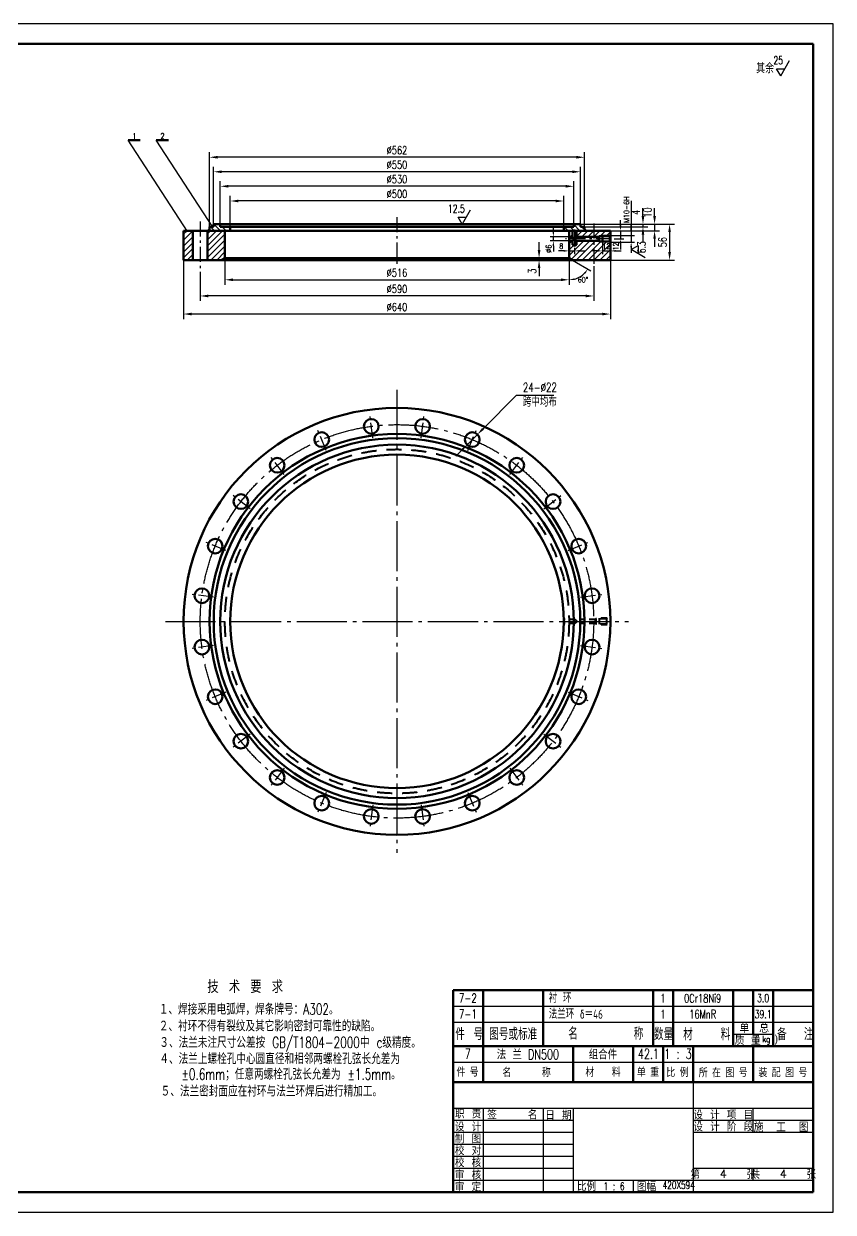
# Model space of a CAD drawing. Extents: x 0 to 25472, y -20 to 7186.
# Drawn here: x 18602 to 21030, y -8 to 3556 of the extents above; entities that cross this region are included whole.
import ezdxf
from ezdxf.enums import TextEntityAlignment as Align

# ---------------------------------------------------------------- set-up
doc = ezdxf.new("R2010")
doc.units = 0
doc.header["$LTSCALE"] = 60
doc.header["$MEASUREMENT"] = 0
doc.header["$PDMODE"] = 1
for name, pattern in [('XX-L', [1.25, 0.75, -0.5]), ('XX-S', [0.5, 0.3, -0.2]), ('ZXX-L', [3.28, 2.5, -0.3, 0.18, -0.3]), ('ZXX-S', [1.27, 0.75, -0.2, 0.12, -0.2])]:
    doc.linetypes.add(name, pattern=pattern)
doc.layers.get('Defpoints').update_dxf_attribs({"linetype": 'CONTINUOUS'})
for name, color, linetype, lineweight in [('A 粗实线', 1, 'CONTINUOUS', 60), ('B 细实线', 7, 'CONTINUOUS', 30), ('C 文 字', 2, 'CONTINUOUS', 30), ('D 短中心线', 3, 'ZXX-S', 30), ('E 长中心线', 3, 'ZXX-L', 30), ('F 短虚线', 6, 'XX-S', 40), ('G 长虚线', 6, 'XX-L', 40)]:
    doc.layers.add(name, color=color, linetype=linetype, lineweight=lineweight)
doc.styles.add('HZTXT', font='TXT.SHX', dxfattribs={"width": 0.75, "bigfont": 'HZTXT'})
doc.styles.add('ROMANC', font='romanc', dxfattribs={"width": 0.7, "height": 6})
doc.styles.add('标题中文', font='SimSun.ttf', dxfattribs={"width": 0.7})
doc.dimstyles.new('通用标注4.0', dxfattribs={"dimtxt": 4, "dimasz": 4, "dimexe": 2.5, "dimexo": 0, "dimgap": 1.5, "dimtad": 1, "dimdec": 0, "dimzin": 0, "dimdsep": 46, "dimtxsty": 'HZTXT', "dimcen": 0, "dimadec": 0, "dimazin": 0, "dimtfac": 0.375, "dimtdec": 0, "dimtmove": 2, "dimatfit": 3, "dimfxl": 0, "dimtzin": 0, "dimarcsym": 0})
pattern_1 = [(45, (-4059.864, 271.717), (-8.838835, 8.838835), [])]
pattern_2 = [(135, (-4059.864, 271.717), (-8.838835, -8.838835), [])]

# ---------------------------------------------------------------- blocks, each defined once
blk = doc.blocks.new('*D181')
at = {"layer": 'C 文 字', "color": 0, "lineweight": -2}
for p, q in [((19159.6, 2947.3), (19159.6, 3170.9)), ((20259.6, 3155.9), (19183.6, 3155.9)), ((20283.6, 2947.3), (20283.6, 3170.9))]:
    blk.add_line(p, q, dxfattribs=at)
at = {"layer": 'C 文 字', "color": 0}
for points in [[(19183.6, 3159.9), (19183.6, 3151.9), (19159.6, 3155.9)], [(20259.6, 3159.9), (20259.6, 3151.9), (20283.6, 3155.9)]]:
    blk.add_solid(points, dxfattribs=at)
at = {"layer": 'Defpoints', "color": 0}
for p in [(19159.6, 3155.9), (19159.6, 2947.3), (20283.6, 2947.3)]:
    blk.add_point(p, dxfattribs=at)
at = {"layer": 'C 文 字', "color": 0, "insert": (19721.6, 3176.9), "char_height": 24, "attachment_point": 5, "style": 'HZTXT'}
blk.add_mtext('%%c562', dxfattribs=at)
blk = doc.blocks.new('*D187')
at = {"layer": 'C 文 字', "color": 0, "lineweight": -2}
for p, q in [((20494.1, 2979.3), (20494.1, 3003.3)), ((20271.6, 2955.3), (20509.1, 2955.3)), ((20361.6, 2935.3), (20509.1, 2935.3)), ((20494.1, 2955.3), (20494.1, 2935.3)), ((20494.1, 2911.3), (20494.1, 2887.3))]:
    blk.add_line(p, q, dxfattribs=at)
at = {"layer": 'C 文 字', "color": 0}
for points in [[(20490.1, 2979.3), (20498.1, 2979.3), (20494.1, 2955.3)], [(20490.1, 2911.3), (20498.1, 2911.3), (20494.1, 2935.3)]]:
    blk.add_solid(points, dxfattribs=at)
at = {"layer": 'Defpoints', "color": 0}
for p in [(20271.6, 2955.3), (20361.6, 2935.3), (20494.1, 2935.3)]:
    blk.add_point(p, dxfattribs=at)
at = {"layer": 'C 文 字', "color": 0, "insert": (20473.1, 2990.1), "char_height": 24, "attachment_point": 5, "rotation": 90, "style": 'HZTXT'}
blk.add_mtext('10', dxfattribs=at)
blk = doc.blocks.new('*D186')
at = {"layer": 'C 文 字', "color": 0, "lineweight": -2}
for p, q in [((20459.3, 2979.3), (20459.3, 3003.3)), ((20271.6, 2955.3), (20474.3, 2955.3)), ((20283.6, 2947.3), (20474.3, 2947.3)), ((20459.3, 2955.3), (20459.3, 2947.3)), ((20459.3, 2923.3), (20459.3, 2899.3))]:
    blk.add_line(p, q, dxfattribs=at)
at = {"layer": 'C 文 字', "color": 0}
for points in [[(20455.3, 2979.3), (20463.3, 2979.3), (20459.3, 2955.3)], [(20455.3, 2923.3), (20463.3, 2923.3), (20459.3, 2947.3)]]:
    blk.add_solid(points, dxfattribs=at)
at = {"layer": 'Defpoints', "color": 0}
for p in [(20271.6, 2955.3), (20283.6, 2947.3), (20459.3, 2947.3)]:
    blk.add_point(p, dxfattribs=at)
at = {"layer": 'C 文 字', "color": 0, "insert": (20438.3, 2990.4), "char_height": 24, "attachment_point": 5, "rotation": 90, "style": 'HZTXT'}
blk.add_mtext('4', dxfattribs=at)
blk = doc.blocks.new('*D188')
at = {"layer": 'C 文 字', "color": 0, "lineweight": -2}
for p, q in [((20391.8, 2955.3), (20554.1, 2955.3)), ((20539.1, 2931.3), (20539.1, 2871.3)), ((20361.6, 2847.3), (20554.1, 2847.3))]:
    blk.add_line(p, q, dxfattribs=at)
at = {"layer": 'C 文 字', "color": 0}
for points in [[(20535.1, 2931.3), (20543.1, 2931.3), (20539.1, 2955.3)], [(20535.1, 2871.3), (20543.1, 2871.3), (20539.1, 2847.3)]]:
    blk.add_solid(points, dxfattribs=at)
at = {"layer": 'Defpoints', "color": 0}
for p in [(20391.8, 2955.3), (20361.6, 2847.3), (20539.1, 2847.3)]:
    blk.add_point(p, dxfattribs=at)
at = {"layer": 'C 文 字', "color": 0, "insert": (20518.1, 2901.3), "char_height": 24, "attachment_point": 5, "rotation": 90, "style": 'HZTXT'}
blk.add_mtext('56', dxfattribs=at)
blk = doc.blocks.new('*D193')
at = {"layer": 'C 文 字', "color": 0, "lineweight": -2}
for p, q in [((19081.6, 2847.3), (19081.6, 2670.7)), ((20361.6, 2847.3), (20361.6, 2670.7)), ((20337.6, 2685.7), (19105.6, 2685.7))]:
    blk.add_line(p, q, dxfattribs=at)
at = {"layer": 'C 文 字', "color": 0}
for points in [[(19105.6, 2689.7), (19105.6, 2681.7), (19081.6, 2685.7)], [(20337.6, 2689.7), (20337.6, 2681.7), (20361.6, 2685.7)]]:
    blk.add_solid(points, dxfattribs=at)
at = {"layer": 'Defpoints', "color": 0}
for p in [(19081.6, 2847.3), (20361.6, 2847.3), (19081.6, 2685.7)]:
    blk.add_point(p, dxfattribs=at)
at = {"layer": 'C 文 字', "color": 0, "insert": (19721.6, 2706.7), "char_height": 24, "attachment_point": 5, "style": 'HZTXT'}
blk.add_mtext('%%c640', dxfattribs=at)
blk = doc.blocks.new('*D180')
at = {"layer": 'C 文 字', "color": 0, "lineweight": -2}
for p, q in [((19171.6, 2955.3), (19171.6, 3127.3)), ((20247.6, 3112.3), (19195.6, 3112.3)), ((20271.6, 2955.3), (20271.6, 3127.3))]:
    blk.add_line(p, q, dxfattribs=at)
at = {"layer": 'C 文 字', "color": 0}
for points in [[(19195.6, 3116.3), (19195.6, 3108.3), (19171.6, 3112.3)], [(20247.6, 3116.3), (20247.6, 3108.3), (20271.6, 3112.3)]]:
    blk.add_solid(points, dxfattribs=at)
at = {"layer": 'Defpoints', "color": 0}
for p in [(19171.6, 3112.3), (19171.6, 2955.3), (20271.6, 2955.3)]:
    blk.add_point(p, dxfattribs=at)
at = {"layer": 'C 文 字', "color": 0, "insert": (19721.6, 3133.3), "char_height": 24, "attachment_point": 5, "style": 'HZTXT'}
blk.add_mtext('%%c550', dxfattribs=at)
blk = doc.blocks.new('*D179')
at = {"layer": 'C 文 字', "color": 0, "lineweight": -2}
for p, q in [((19191.6, 2955.3), (19191.6, 3083.8)), ((20227.6, 3068.8), (19215.6, 3068.8)), ((20251.6, 2955.3), (20251.6, 3083.8))]:
    blk.add_line(p, q, dxfattribs=at)
at = {"layer": 'C 文 字', "color": 0}
for points in [[(19215.6, 3072.8), (19215.6, 3064.8), (19191.6, 3068.8)], [(20227.6, 3072.8), (20227.6, 3064.8), (20251.6, 3068.8)]]:
    blk.add_solid(points, dxfattribs=at)
at = {"layer": 'Defpoints', "color": 0}
for p in [(19191.6, 3068.8), (19191.6, 2955.3), (20251.6, 2955.3)]:
    blk.add_point(p, dxfattribs=at)
at = {"layer": 'C 文 字', "color": 0, "insert": (19721.6, 3089.8), "char_height": 24, "attachment_point": 5, "style": 'HZTXT'}
blk.add_mtext('%%c530', dxfattribs=at)
blk = doc.blocks.new('*D192')
at = {"layer": 'C 文 字', "color": 0, "lineweight": -2}
for p, q in [((20311.6, 2829.3), (20311.6, 2724.9)), ((19131.6, 2811.8), (19131.6, 2724.9)), ((20287.6, 2739.9), (19155.6, 2739.9))]:
    blk.add_line(p, q, dxfattribs=at)
at = {"layer": 'C 文 字', "color": 0}
for points in [[(19155.6, 2743.9), (19155.6, 2735.9), (19131.6, 2739.9)], [(20287.6, 2743.9), (20287.6, 2735.9), (20311.6, 2739.9)]]:
    blk.add_solid(points, dxfattribs=at)
at = {"layer": 'Defpoints', "color": 0}
for p in [(20311.6, 2829.3), (19131.6, 2811.8), (19131.6, 2739.9)]:
    blk.add_point(p, dxfattribs=at)
at = {"layer": 'C 文 字', "color": 0, "insert": (19721.6, 2760.9), "char_height": 24, "attachment_point": 5, "style": 'HZTXT'}
blk.add_mtext('%%c590', dxfattribs=at)
blk = doc.blocks.new('*D191')
at = {"layer": 'C 文 字', "color": 0, "lineweight": -2}
for p, q in [((19205.6, 2853.3), (19205.6, 2773.4)), ((20237.6, 2853.3), (20237.6, 2773.4)), ((19229.6, 2788.4), (20213.6, 2788.4))]:
    blk.add_line(p, q, dxfattribs=at)
at = {"layer": 'C 文 字', "color": 0}
for points in [[(19229.6, 2792.4), (19229.6, 2784.4), (19205.6, 2788.4)], [(20213.6, 2792.4), (20213.6, 2784.4), (20237.6, 2788.4)]]:
    blk.add_solid(points, dxfattribs=at)
at = {"layer": 'Defpoints', "color": 0}
for p in [(19205.6, 2853.3), (20237.6, 2853.3), (20237.6, 2788.4)]:
    blk.add_point(p, dxfattribs=at)
at = {"layer": 'C 文 字', "color": 0, "insert": (19721.6, 2809.4), "char_height": 24, "attachment_point": 5, "style": 'HZTXT'}
blk.add_mtext('%%c516', dxfattribs=at)
blk = doc.blocks.new('*D190')
at = {"layer": 'C 文 字', "color": 0, "lineweight": -2}
for p, q in [((19221.6, 2947.3), (19221.6, 3039.7)), ((20221.6, 2947.3), (20221.6, 3039.7)), ((20197.6, 3024.7), (19245.6, 3024.7))]:
    blk.add_line(p, q, dxfattribs=at)
at = {"layer": 'C 文 字', "color": 0}
for points in [[(19245.6, 3028.7), (19245.6, 3020.7), (19221.6, 3024.7)], [(20197.6, 3028.7), (20197.6, 3020.7), (20221.6, 3024.7)]]:
    blk.add_solid(points, dxfattribs=at)
at = {"layer": 'Defpoints', "color": 0}
for p in [(19221.6, 3024.7), (19221.6, 2947.3), (20221.6, 2947.3)]:
    blk.add_point(p, dxfattribs=at)
at = {"layer": 'C 文 字', "color": 0, "insert": (19721.6, 3045.7), "char_height": 24, "attachment_point": 5, "style": 'HZTXT'}
blk.add_mtext('%%c500', dxfattribs=at)
blk = doc.blocks.new('*D185')
at = {"layer": 'C 文 字', "color": 0, "lineweight": -2}
for p, q in [((20423.9, 3025.3), (20423.9, 2921.3)), ((20423.9, 2937.3), (20423.9, 2953.3)), ((20361.6, 2921.3), (20433.9, 2921.3)), ((20361.6, 2901.3), (20433.9, 2901.3)), ((20423.9, 2921.3), (20423.9, 2901.3)), ((20423.9, 2921.3), (20423.9, 2901.3)), ((20423.9, 2885.3), (20423.9, 2869.3))]:
    blk.add_line(p, q, dxfattribs=at)
at = {"layer": 'C 文 字', "color": 0}
for points in [[(20421.2, 2937.3), (20426.6, 2937.3), (20423.9, 2921.3)], [(20421.2, 2885.3), (20426.6, 2885.3), (20423.9, 2901.3)]]:
    blk.add_solid(points, dxfattribs=at)
at = {"layer": 'Defpoints', "color": 0}
for p in [(20361.6, 2921.3), (20361.6, 2901.3), (20423.9, 2901.3)]:
    blk.add_point(p, dxfattribs=at)
at = {"layer": 'C 文 字', "color": 0, "insert": (20409.9, 2998.6), "char_height": 16, "attachment_point": 5, "rotation": 90, "style": 'HZTXT'}
blk.add_mtext('M10-6H', dxfattribs=at)
blk = doc.blocks.new('*D184')
at = {"layer": 'C 文 字', "color": 0, "lineweight": -2}
for p, q in [((20391.8, 2951.3), (20391.8, 2967.3)), ((20361.6, 2935.3), (20401.8, 2935.3)), ((20391.8, 2935.3), (20391.8, 2911.3)), ((20372.7, 2911.3), (20401.8, 2911.3)), ((20391.8, 2895.3), (20391.8, 2879.3))]:
    blk.add_line(p, q, dxfattribs=at)
at = {"layer": 'C 文 字', "color": 0}
for points in [[(20389.2, 2951.3), (20394.5, 2951.3), (20391.8, 2935.3)], [(20389.2, 2895.3), (20394.5, 2895.3), (20391.8, 2911.3)]]:
    blk.add_solid(points, dxfattribs=at)
at = {"layer": 'Defpoints', "color": 0}
for p in [(20361.6, 2935.3), (20372.7, 2911.3), (20391.8, 2911.3)]:
    blk.add_point(p, dxfattribs=at)
at = {"layer": 'C 文 字', "color": 0, "insert": (20377.8, 2888.5), "char_height": 16, "attachment_point": 5, "rotation": 90, "style": 'HZTXT'}
blk.add_mtext('12', dxfattribs=at)
blk = doc.blocks.new('*D183')
at = {"layer": 'C 文 字', "color": 0, "lineweight": -2}
for p, q in [((20190.5, 2933.3), (20190.5, 2949.3)), ((20237.6, 2917.3), (20180.5, 2917.3)), ((20237.6, 2905.3), (20180.5, 2905.3)), ((20190.5, 2905.3), (20190.5, 2917.3)), ((20190.5, 2889.3), (20190.5, 2873.3))]:
    blk.add_line(p, q, dxfattribs=at)
at = {"layer": 'C 文 字', "color": 0}
for points in [[(20187.9, 2933.3), (20193.2, 2933.3), (20190.5, 2917.3)], [(20187.9, 2889.3), (20193.2, 2889.3), (20190.5, 2905.3)]]:
    blk.add_solid(points, dxfattribs=at)
at = {"layer": 'Defpoints', "color": 0}
for p in [(20190.5, 2917.3), (20237.6, 2917.3), (20237.6, 2905.3)]:
    blk.add_point(p, dxfattribs=at)
at = {"layer": 'C 文 字', "color": 0, "insert": (20176.5, 2881.6), "char_height": 16, "attachment_point": 5, "rotation": 90, "style": 'HZTXT'}
blk.add_mtext('%%c6', dxfattribs=at)
blk = doc.blocks.new('*D194')
at = {"layer": 'C 文 字', "color": 0, "lineweight": -2}
for p, q in [((20147.8, 2877.3), (20147.8, 2901.3)), ((20237.6, 2853.3), (20132.8, 2853.3)), ((20147.8, 2853.3), (20147.8, 2847.3)), ((20237.6, 2847.3), (20132.8, 2847.3)), ((20147.8, 2823.3), (20147.8, 2799.3))]:
    blk.add_line(p, q, dxfattribs=at)
at = {"layer": 'C 文 字', "color": 0}
for points in [[(20143.8, 2877.3), (20151.8, 2877.3), (20147.8, 2853.3)], [(20143.8, 2823.3), (20151.8, 2823.3), (20147.8, 2847.3)]]:
    blk.add_solid(points, dxfattribs=at)
at = {"layer": 'Defpoints', "color": 0}
for p in [(20237.6, 2853.3), (20147.8, 2847.3), (20237.6, 2847.3)]:
    blk.add_point(p, dxfattribs=at)
at = {"layer": 'C 文 字', "color": 0, "insert": (20126.7, 2814.3), "char_height": 24, "attachment_point": 5, "rotation": 90, "style": 'HZTXT'}
blk.add_mtext('3', dxfattribs=at)
blk = doc.blocks.new('*D182')
at = {"layer": 'C 文 字', "color": 0, "lineweight": -2}
for p, q in [((20237.6, 2905.3), (20237.6, 2865.1)), ((20221.6, 2875.1), (20205.6, 2875.1)), ((20237.6, 2875.1), (20253.6, 2875.1)), ((20253.6, 2884.3), (20253.6, 2865.1)), ((20269.6, 2875.1), (20285.6, 2875.1))]:
    blk.add_line(p, q, dxfattribs=at)
at = {"layer": 'C 文 字', "color": 0}
for points in [[(20221.6, 2877.8), (20221.6, 2872.4), (20237.6, 2875.1)], [(20269.6, 2877.8), (20269.6, 2872.4), (20253.6, 2875.1)]]:
    blk.add_solid(points, dxfattribs=at)
at = {"layer": 'Defpoints', "color": 0}
for p in [(20237.6, 2905.3), (20253.6, 2884.3), (20253.6, 2875.1)]:
    blk.add_point(p, dxfattribs=at)
at = {"layer": 'C 文 字', "color": 0, "insert": (20214.1, 2889.1), "char_height": 16, "attachment_point": 5, "style": 'HZTXT'}
blk.add_mtext('8', dxfattribs=at)
blk = doc.blocks.new('*D189')
at = {"layer": 'C 文 字', "color": 0, "lineweight": -2}
for p, q in [((20337.6, 2901.3), (20337.6, 2865.1)), ((20361.6, 2901.3), (20361.6, 2865.1)), ((20321.6, 2875.1), (20305.6, 2875.1)), ((20337.6, 2875.1), (20361.6, 2875.1)), ((20377.6, 2875.1), (20393.6, 2875.1))]:
    blk.add_line(p, q, dxfattribs=at)
at = {"layer": 'C 文 字', "color": 0}
for points in [[(20321.6, 2877.8), (20321.6, 2872.4), (20337.6, 2875.1)], [(20377.6, 2877.8), (20377.6, 2872.4), (20361.6, 2875.1)]]:
    blk.add_solid(points, dxfattribs=at)
at = {"layer": 'Defpoints', "color": 0}
for p in [(20337.6, 2901.3), (20361.6, 2901.3), (20361.6, 2875.1)]:
    blk.add_point(p, dxfattribs=at)
at = {"layer": 'C 文 字', "color": 0, "insert": (20349.6, 2889.1), "char_height": 16, "attachment_point": 5, "style": 'HZTXT'}
blk.add_mtext('12', dxfattribs=at)

msp = doc.modelspace()

# ---------------------------------------------------------------- hatches: boundary and pattern name
at = {"layer": 'B 细实线'}
h = msp.add_hatch(dxfattribs=at)
h.set_pattern_fill('ANSI31', color=256, scale=100, style=0)
h.set_pattern_definition(pattern_1)
h.paths.add_polyline_path([(19109.6, 2935.3), (19081.6, 2935.3), (19081.6, 2847.3), (19109.6, 2847.3)])
h.paths.add_polyline_path([(19153.6, 2847.3), (19195.2, 2847.3), (19205.6, 2853.3), (19205.6, 2935.3), (19153.6, 2935.3)])
h = msp.add_hatch(dxfattribs=at)
h.set_pattern_fill('ANSI31', color=256, scale=100, angle=90, style=0)
h.set_pattern_definition(pattern_2)
h.paths.add_polyline_path([(19221.6, 2947.3), (19191.6, 2947.3), (19191.6, 2955.3), (19171.6, 2955.3), (19171.6, 2947.3), (19159.6, 2947.3), (19159.6, 2935.3), (19221.6, 2935.3)])
h = msp.add_hatch(dxfattribs=at)
h.set_pattern_fill('ANSI31', color=256, scale=100, angle=90, style=0)
h.set_pattern_definition(pattern_2)
h.paths.add_polyline_path([(20283.6, 2947.3), (20271.6, 2947.3), (20271.6, 2955.3), (20251.6, 2955.3), (20251.6, 2947.3), (20221.6, 2947.3), (20221.6, 2935.3), (20283.6, 2935.3)])
h = msp.add_hatch(dxfattribs=at)
h.set_pattern_fill('ANSI31', color=256, scale=100, style=0)
h.set_pattern_definition(pattern_1)
h.paths.add_polyline_path([(20247.6, 2935.3), (20237.6, 2935.3), (20237.6, 2917.3), (20247.6, 2917.3)])
h.paths.add_polyline_path([(20311.6, 2905.3), (20259.6, 2905.3), (20259.6, 2893.3), (20253.6, 2889.8), (20247.6, 2893.3), (20247.6, 2905.3), (20237.6, 2905.3), (20237.6, 2853.3), (20248, 2847.3), (20311.6, 2847.3)])
h.paths.add_polyline_path([(20311.6, 2935.3), (20259.6, 2935.3), (20259.6, 2917.3), (20311.6, 2917.3)])
h.paths.add_polyline_path([(20361.6, 2935.3), (20311.6, 2935.3), (20311.6, 2917.3), (20325.6, 2917.3), (20327.6, 2919.3), (20337.6, 2919.3), (20337.6, 2921.3), (20361.6, 2921.3)])
h.paths.add_polyline_path([(20361.6, 2921.3), (20337.6, 2921.3), (20337.6, 2919.3), (20359.6, 2919.3)], flags=17)
h.paths.add_polyline_path([(20361.6, 2901.3), (20337.6, 2901.3), (20337.6, 2903.3), (20327.6, 2903.3), (20325.6, 2905.3), (20311.6, 2905.3), (20311.6, 2847.3), (20361.6, 2847.3)])
h.paths.add_polyline_path([(20359.6, 2903.3), (20337.6, 2903.3), (20337.6, 2901.3), (20361.6, 2901.3)], flags=17)
h.paths.add_polyline_path([(20340.3, 2901.1), (20358.9, 2901.1), (20358.9, 2877.1), (20340.3, 2877.1)], flags=24)

# ---------------------------------------------------------------- linework, layer by layer
at = {"layer": 'A 粗实线', "color": 5, "lineweight": 120}
for p, q in [((20969.9, 3496.2), (16133.9, 3496.2)), ((20969.9, 52.2), (20969.9, 3496.2)), ((16133.9, 52.2), (20969.9, 52.2))]:
    msp.add_line(p, q, dxfattribs=at)
at = {"layer": 'A 粗实线'}
for p, q in [((18915.8, 3206.9), (18951.9, 3206.9)), ((18999.9, 3206.9), (19036.1, 3206.9)), ((19081.6, 2935.3), (19721.6, 2935.3)), ((19081.6, 2935.3), (19081.6, 2847.3)), ((19109.6, 2935.3), (19109.6, 2847.3)), ((19153.6, 2935.3), (19153.6, 2847.3)), ((19154.6, 2935.3), (19159.6, 2940.5)), ((19159.6, 2947.3), (19159.6, 2935.3)), ((19159.6, 2947.3), (19159.6, 2947.3)), ((19159.6, 2947.3), (19171.6, 2947.3)), ((20271.6, 2955.3), (19171.6, 2955.3)), ((19171.6, 2955.3), (19171.6, 2947.3)), ((19191.6, 2955.3), (19191.6, 2947.3)), ((19191.6, 2947.3), (19721.6, 2947.3)), ((19191.6, 2947.3), (19191.6, 2947.3)), ((19205.6, 2935.3), (19205.6, 2853.3)), ((19221.6, 2947.3), (19221.6, 2935.3)), ((20251.6, 2947.3), (19721.6, 2947.3)), ((20361.6, 2935.3), (19721.6, 2935.3)), ((20221.6, 2947.3), (20221.6, 2935.3)), ((20237.6, 2935.3), (20237.6, 2853.3)), ((20247.6, 2935.3), (20247.6, 2917.3)), ((20251.6, 2955.3), (20251.6, 2947.3)), ((20251.6, 2947.3), (20251.6, 2947.3)), ((20259.6, 2935.3), (20259.6, 2917.3)), ((20271.6, 2955.3), (20271.6, 2947.3)), ((20283.6, 2947.3), (20271.6, 2947.3)), ((20283.6, 2947.3), (20283.6, 2947.3)), ((20283.6, 2947.3), (20283.6, 2935.3)), ((20288.6, 2935.3), (20283.6, 2940.5)), ((20361.6, 2935.3), (20361.6, 2847.3)), ((20247.6, 2917.3), (20237.6, 2917.3)), ((20247.6, 2905.3), (20237.6, 2905.3)), ((20247.6, 2917.3), (20259.6, 2905.3)), ((20247.6, 2905.3), (20259.6, 2917.3)), ((20247.6, 2905.3), (20247.6, 2893.3)), ((20259.6, 2893.3), (20247.6, 2893.3)), ((20247.6, 2893.3), (20253.6, 2889.8)), ((20259.6, 2893.3), (20253.6, 2889.8)), ((20325.6, 2917.3), (20259.6, 2917.3)), ((20325.6, 2905.3), (20259.6, 2905.3)), ((20259.6, 2905.3), (20259.6, 2893.3)), ((20327.6, 2919.3), (20325.6, 2917.3)), ((20325.6, 2917.3), (20325.6, 2905.3)), ((20327.6, 2903.3), (20325.6, 2905.3)), ((20359.6, 2919.3), (20327.6, 2919.3)), ((20327.6, 2919.3), (20327.6, 2903.3)), ((20359.6, 2903.3), (20327.6, 2903.3)), ((20337.6, 2921.3), (20337.6, 2901.3)), ((20361.6, 2921.3), (20359.6, 2919.3)), ((20359.6, 2919.3), (20359.6, 2903.3)), ((20361.6, 2901.3), (20359.6, 2903.3)), ((19205.6, 2853.3), (19195.2, 2847.3)), ((19205.6, 2853.3), (20237.6, 2853.3)), ((20237.6, 2853.3), (20248, 2847.3)), ((19081.6, 2847.3), (19721.6, 2847.3)), ((20361.6, 2847.3), (19721.6, 2847.3)), ((19889.9, 658.2), (20969.9, 658.2)), ((19889.9, 490.2), (19889.9, 658.2)), ((19979.9, 490.2), (19979.9, 658.2)), ((20159.9, 490.2), (20159.9, 658.2)), ((20489.9, 490.2), (20489.9, 658.2)), ((20549.9, 490.2), (20549.9, 658.2)), ((20729.9, 490.2), (20729.9, 658.2)), ((20789.9, 526.2), (20789.9, 658.2)), ((20849.9, 490.2), (20849.9, 658.2)), ((19889.9, 490.2), (20969.9, 490.2)), ((19889.9, 490.2), (19889.9, 382.2)), ((19979.9, 490.2), (19979.9, 382.2)), ((20249.9, 490.2), (20249.9, 382.2)), ((20429.9, 490.2), (20429.9, 382.2)), ((20519.9, 490.2), (20519.9, 382.2)), ((20609.9, 490.2), (20609.9, 382.2)), ((20789.9, 490.2), (20789.9, 382.2)), ((19889.9, 382.2), (20969.9, 382.2)), ((19889.9, 382.2), (19889.9, 52.2))]:
    msp.add_line(p, q, dxfattribs=at)
for centre, radius in [((19721.6, 1764), 640), ((19644.6, 2348.9), 22), ((19798.6, 2348.9), 22), ((19721.6, 1764), 562), ((19495.8, 2309.1), 22), ((19947.4, 2309.1), 22), ((19721.6, 1764), 549.6), ((19721.6, 1764), 530), ((19721.6, 1764), 500), ((19362.4, 2232.1), 22), ((20080.8, 2232.1), 22), ((19253.5, 2123.2), 22), ((20189.7, 2123.2), 22), ((19176.5, 1989.8), 22), ((20266.7, 1989.8), 22), ((19136.7, 1841), 22), ((20306.6, 1841), 22), ((19136.7, 1687), 22), ((20306.6, 1687), 22), ((19176.5, 1538.2), 22), ((20266.7, 1538.2), 22), ((19253.5, 1404.8), 22), ((20189.7, 1404.8), 22), ((19362.4, 1295.9), 22), ((20080.8, 1295.9), 22), ((19495.8, 1218.9), 22), ((19947.4, 1218.9), 22), ((19644.6, 1179), 22), ((19798.6, 1179), 22)]:
    msp.add_circle(centre, radius, dxfattribs=at)
for points in [[(19159.6, 2940.5), (19154.6, 2935.3), (19159.6, 2935.3)], [(20283.6, 2940.5), (20288.6, 2935.3), (20283.6, 2935.3)]]:
    msp.add_solid(points, dxfattribs=at)
at = {"layer": 'B 细实线'}
for p, q in [((21029.9, 3556.2), (15983.9, 3556.2)), ((21029.9, -7.8), (21029.9, 3556.2)), ((20872.5, 3400.1), (20898.4, 3445.6)), ((20872.5, 3400.1), (20859.7, 3421.2)), ((20859.7, 3421.2), (20884.2, 3421.2)), ((19093.5, 2933.7), (18915.8, 3206.9)), ((19169.2, 2946.6), (18999.9, 3206.9)), ((20361.6, 2921.3), (20337.6, 2921.3)), ((20361.6, 2901.3), (20337.6, 2901.3)), ((19889.9, 610.2), (20969.9, 610.2)), ((19889.9, 562.2), (20969.9, 562.2)), ((20729.9, 526.2), (20849.9, 526.2)), ((19889.9, 442.2), (20969.9, 442.2)), ((20609.9, 382.2), (20609.9, 52.2)), ((19889.9, 304.2), (20969.9, 304.2)), ((19979.9, 304.2), (19979.9, 52.2)), ((20159.9, 304.2), (20159.9, 52.2)), ((20249.9, 304.2), (20249.9, 52.2)), ((20789.9, 232.2), (20789.9, 304.2)), ((19889.9, 268.2), (20249.9, 268.2)), ((20609.9, 268.2), (20969.9, 268.2)), ((19889.9, 232.2), (20249.9, 232.2)), ((20609.9, 232.2), (20969.9, 232.2)), ((19889.9, 196.2), (20249.9, 196.2)), ((19889.9, 160.2), (20249.9, 160.2)), ((19889.9, 124.2), (20249.9, 124.2)), ((20609.9, 124.2), (20969.9, 124.2)), ((20789.9, 88.2), (20789.9, 124.2)), ((19889.9, 88.2), (20969.9, 88.2)), ((20429.9, 88.2), (20429.9, 52.2)), ((15983.9, -7.8), (21029.9, -7.8))]:
    msp.add_line(p, q, dxfattribs=at)
for points in [[(19940.9, 2997.1), (19916.7, 2955.3), (19904.6, 2976.2), (19928.8, 2976.2)], [(20465.8, 2854.6), (20423.9, 2878.8), (20444.8, 2890.9), (20444.8, 2866.7)]]:
    msp.add_lwpolyline(points, dxfattribs=at)
at = {"layer": 'C 文 字'}
for p, q in [((20237.6, 2853.3), (20237.6, 2778.2)), ((20237.6, 2853.3), (20237.6, 2796.1)), ((20248, 2847.3), (20302.6, 2815.7)), ((19979.9, 2341.6), (20080.4, 2442.4)), ((20080.4, 2442.4), (20192.2, 2442.4)), ((19931.9, 2293.5), (19962.9, 2324.6)), ((19914.9, 2276.5), (19898, 2259.5))]:
    msp.add_line(p, q, dxfattribs=at)
msp.add_arc((20237.6, 2853.3), 65.1, 284.1217, 315.8783, dxfattribs=at)
for points in [[(20282.2, 2809.6), (20286.5, 2806.4), (20294, 2820.7)], [(20253.8, 2787.5), (20253.2, 2792.8), (20237.6, 2788.2)], [(19977, 2344.5), (19982.7, 2338.8), (19962.9, 2324.6)], [(19912.1, 2279.3), (19917.7, 2273.7), (19931.9, 2293.5)]]:
    msp.add_solid(points, dxfattribs=at)
at = {"layer": 'D 短中心线'}
for p, q in [((19131.6, 2963.7), (19131.6, 2811.8)), ((19721.6, 2976.2), (19721.6, 2825.8)), ((20253.6, 2939.2), (20253.6, 2884.3)), ((20311.6, 2957.6), (20311.6, 2829.3)), ((20362.7, 2911.3), (20226.6, 2911.3)), ((19649.1, 2314.4), (19640, 2384.1)), ((19794.1, 2314.4), (19803.2, 2384.1)), ((19509.1, 2276.9), (19482.2, 2341.9)), ((19934.1, 2276.9), (19961, 2341.9)), ((19383.6, 2204.4), (19340.8, 2260.2)), ((20059.6, 2204.4), (20102.4, 2260.2)), ((19281.1, 2102), (19225.4, 2144.8)), ((20162.1, 2102), (20217.8, 2144.8)), ((19208.7, 1976.4), (19143.7, 2003.3)), ((20234.5, 1976.4), (20299.5, 2003.3)), ((19171.2, 1836.4), (19101.5, 1845.6)), ((20272, 1836.4), (20341.7, 1845.6)), ((19171.2, 1691.5), (19101.5, 1682.3)), ((20272, 1691.5), (20341.7, 1682.3)), ((19208.7, 1551.5), (19143.7, 1524.6)), ((20234.5, 1551.5), (20299.5, 1524.6)), ((19281.1, 1426), (19225.4, 1383.2)), ((20162.1, 1426), (20217.8, 1383.2)), ((19383.6, 1323.5), (19340.8, 1267.8)), ((20059.6, 1323.5), (20102.4, 1267.8)), ((19509.1, 1251.1), (19482.2, 1186.1)), ((19934.1, 1251.1), (19961, 1186.1)), ((19649.1, 1213.5), (19640, 1143.8)), ((19794.1, 1213.5), (19803.2, 1143.8))]:
    msp.add_line(p, q, dxfattribs=at)
at = {"layer": 'E 长中心线'}
for p, q in [((19721.6, 2458.2), (19721.6, 1069.8)), ((19027.4, 1764), (20415.8, 1764))]:
    msp.add_line(p, q, dxfattribs=at)
msp.add_circle((19721.6, 1764), 590, dxfattribs=at)
at = {"layer": 'F 短虚线'}
for p, q in [((20315.6, 1770), (20221.6, 1770)), ((20315.6, 1758), (20221.6, 1758)), ((20317.6, 1772), (20315.6, 1770)), ((20315.6, 1770), (20315.6, 1758)), ((20317.6, 1756), (20315.6, 1758)), ((20349.5, 1772.1), (20317.5, 1772.1)), ((20349.5, 1756.1), (20317.5, 1756.1)), ((20317.6, 1772), (20317.6, 1756)), ((20351.5, 1774.1), (20327.5, 1774.1)), ((20351.5, 1754.1), (20327.5, 1754.1)), ((20327.6, 1774), (20327.6, 1754)), ((20351.5, 1774.1), (20349.5, 1772.1)), ((20349.5, 1772.1), (20349.5, 1756.1)), ((20351.5, 1754.1), (20349.5, 1756.1))]:
    msp.add_line(p, q, dxfattribs=at)
msp.add_circle((20253.6, 1764), 6, dxfattribs=at)
at = {"layer": 'G 长虚线'}
msp.add_circle((19721.6, 1764), 516, dxfattribs=at)

# ---------------------------------------------------------------- texts
at = {"layer": 'C 文 字', "style": 'HZTXT', "width": 0.7}
for s, p in [('25', (20879.3, 3427.4)), ('12.5', (19924.9, 2982.4))]:
    msp.add_text(s, height=24, dxfattribs=at).set_placement(p, align=Align.BOTTOM_RIGHT)
for s, height, p in [('其余', 28.38, (20798.8, 3422.1)), ('24-%%c22', 27, (20099.1, 2465.7)), ('跨中均布', 27, (20099.1, 2421.9)), ('衬 环', 27, (20176.7, 634.1)), ('法兰环 δ＝46', 27, (20176.7, 586.1))]:
    msp.add_text(s, height=height, dxfattribs=at).set_placement(p, align=Align.MIDDLE_LEFT)
at = {"layer": 'C 文 字'}
for s, height, style, width, p in [('1', 16.9, 'ROMANC', 0.8, (18934.3, 3219.6)), ('2', 16.9, 'ROMANC', 0.8, (19018.4, 3219.6)), ('7-2', 27, 'HZTXT', 0.7, (19934.2, 634.3)), ('1', 25.8, 'HZTXT', 0.7, (20519.3, 634.3)), ('0Cr18Ni9', 25.8, 'HZTXT', 0.7, (20638.4, 634.3)), ('3.0', 24.3, 'HZTXT', 0.7, (20819.7, 634.2)), ('7-1', 27, 'HZTXT', 0.7, (19934.2, 586.3)), ('1', 25.8, 'HZTXT', 0.7, (20519.3, 586.3)), ('16MnR', 25.8, 'HZTXT', 0.7, (20638.4, 586.3)), ('39.1', 24.3, 'HZTXT', 0.7, (20819.7, 586.2)), ('7', 30, 'HZTXT', 0.7, (19934.2, 467.2)), ('法 兰 DN500', 30, 'HZTXT', 0.7, (20114.1, 467.2)), ('组合件', 30, 'HZTXT', 0.7, (20339.3, 467.2)), ('42.1', 30, 'HZTXT', 0.7, (20475.6, 467.2)), ('1 : 3', 30, 'HZTXT', 0.7, (20564.4, 467.2)), ('施  工  图', 27, 'HZTXT', 0.8, (20873.5, 249.1)), ('1 : 6', 22.95, 'HZTXT', 0.7, (20372.5, 70.1))]:
    msp.add_text(s, height=height, dxfattribs=dict(at, style=style, width=width)).set_placement(p, align=Align.MIDDLE)
at = {"layer": 'C 文 字', "style": 'HZTXT', "width": 0.7}
msp.add_text('6.3', height=24, rotation=90, dxfattribs=at).set_placement((20443.2, 2867.9), align=Align.TOP_LEFT)
at = {"layer": 'C 文 字', "style": 'HZTXT'}
for s, height, width, p in [('１、焊接采用电弧焊，焊条牌号：A302。', 33, 0.7, (19007.3, 584.7)), ('２、衬环不得有裂纹及其它影响密封可靠性的缺陷。', 33, 0.7, (19007.3, 534.3)), ('件 号', 36, 0.8, (19896.6, 508.2)), ('图号或标准', 36, 0.8, (19998.3, 508.5)), ('名      称', 36, 0.8, (20235.4, 509.9)), ('数量', 36, 0.8, (20492.5, 508.4)), ('材   料', 36, 0.8, (20580, 507.8)), ('单', 27, 0.8, (20748.9, 529.6)), ('总', 27, 0.8, (20808.1, 530.4)), ('备  注', 36, 0.8, (20861.7, 508.1)), ('３、法兰未注尺寸公差按 GB/T1804-2000中 c级精度。', 33, 0.7, (19008.9, 485)), ('质 量', 27, 0.8, (20734.6, 493.8)), ('( kg )', 18.93, 0.8, (20795, 501.9)), ('４、法兰上螺栓孔中心圆直径和相邻两螺栓孔弦长允差为 ', 33, 0.7, (19008.9, 436.2)), ('   %%p0.6mm；任意两螺栓孔弦长允差为 %%p1.5mm。', 33, 0.7, (19008.4, 389.7)), ('５、法兰密封面应在衬环与法兰环焊后进行精加工。 ', 33, 0.7, (19012.9, 339)), ('420X594', 22.95, 0.7, (20518.4, 62))]:
    msp.add_text(s, height=height, dxfattribs=dict(at, width=width)).set_placement(p)
at = {"layer": 'C 文 字', "style": '标题中文', "oblique": 0.5, "width": 0.8}
for s, p in [('件 号', (19933.3, 401.6)), ('装 配 图 号', (20878.9, 400))]:
    msp.add_text(s, height=24, rotation=0.0959, dxfattribs=at).set_placement(p, align=Align.CENTER)
for s, p in [('名       称', (20037.6, 400.3)), ('材    料', (20286.6, 401)), ('单 重', (20440.7, 401)), ('比 例', (20529.2, 400.3)), ('所 在 图 号', (20626.4, 399.6))]:
    msp.add_text(s, height=24, rotation=0.0959, dxfattribs=at).set_placement(p)
at = {"layer": 'C 文 字', "style": 'HZTXT'}
msp.add_text('职 责', height=24, dxfattribs=at).set_placement((19934.8, 285.8), align=Align.MIDDLE_CENTER)
for s, p in [('签    名', (20067.5, 286.5)), ('日 期', (20205.6, 284.6)), ('设 计 项 目', (20700.1, 285.7)), ('设 计', (19934.8, 249.8)), ('设 计 阶 段', (20700.1, 250.3)), ('制 图', (19934.8, 213.8)), ('校 对', (19934.8, 178.5)), ('校 核', (19934.8, 142.5)), ('审 核', (19934.8, 105.8)), ('第      张', (20700.1, 107.5)), ('4', (20700.1, 106.9)), ('共      张', (20880.1, 107.5)), ('4', (20880.1, 106.9)), ('审 定', (19934.8, 69.8)), ('比例', (20289.9, 71.4)), ('图幅', (20469.9, 70.8))]:
    msp.add_text(s, height=24, dxfattribs=at).set_placement(p, align=Align.MIDDLE)
at = {"layer": 'C 文 字', "insert": (20279.2, 2788.5), "char_height": 16, "attachment_point": 5, "style": 'HZTXT'}
msp.add_mtext('60°', dxfattribs=at)
at = {"layer": 'F 短虚线', "style": 'HZTXT', "width": 0.9}
msp.add_text('技 术 要 求', height=37.8, dxfattribs=at).set_placement((19152.8, 649.4))

# ---------------------------------------------------------------- dimensions: what is measured, and where the dimension line sits
at = {"layer": 'C 文 字'}
for base, p1, p2, text, override, picture, middle in [((19159.6, 3155.9), (20283.6, 2947.3), (19159.6, 2947.3), '%%c562', {"dimscale": 6}, '*D181', (19721.6, 3176.9)), ((19171.6, 3112.3), (20271.6, 2955.3), (19171.6, 2955.3), '%%c550', {"dimscale": 6}, '*D180', (19721.6, 3133.3)), ((19191.6, 3068.8), (20251.6, 2955.3), (19191.6, 2955.3), '%%c530', {"dimscale": 6}, '*D179', (19721.6, 3089.8)), ((19221.6, 3024.7), (20221.6, 2947.3), (19221.6, 2947.3), '%%c500', {"dimscale": 6}, '*D190', (19721.6, 3045.7)), ((20361.6, 2875.1), (20337.6, 2901.3), (20361.6, 2901.3), '12', {"dimscale": 4}, '*D189', (20349.6, 2889.1)), ((20237.6, 2788.4), (19205.6, 2853.3), (20237.6, 2853.3), '%%c516', {"dimscale": 6}, '*D191', (19721.6, 2809.4)), ((19081.6, 2685.7), (20361.6, 2847.3), (19081.6, 2847.3), '%%c640', {"dimscale": 6}, '*D193', (19721.6, 2706.7)), ((19131.6, 2739.9), (20311.6, 2829.3), (19131.6, 2811.8), '%%c590', {"dimscale": 6}, '*D192', (19721.6, 2760.9))]:
    dim = msp.add_linear_dim(base=base, p1=p1, p2=p2, text=text, dimstyle='通用标注4.0', override=override, dxfattribs=at)
    dim.commit()
    dim.dimension.update_dxf_attribs({"geometry": picture, "text_midpoint": middle})
for base, p1, p2, text, override, picture, middle in [((20423.9, 2901.3), (20361.6, 2921.3), (20361.6, 2901.3), 'M10-6H', {"dimscale": 4, "dimtmove": 1}, '*D185', (20427.2, 2998.6)), ((20494.1, 2935.3), (20271.6, 2955.3), (20361.6, 2935.3), '10', {"dimscale": 6, "dimtmove": 1}, '*D187', (20494.1, 2990.1)), ((20459.3, 2947.3), (20271.6, 2955.3), (20283.6, 2947.3), '4', {"dimscale": 6, "dimtmove": 1}, '*D186', (20459.3, 2990.4)), ((20391.8, 2911.3), (20361.6, 2935.3), (20372.7, 2911.3), '12', {"dimscale": 4, "dimtmove": 1}, '*D184', (20391.8, 2888.5)), ((20190.5, 2917.3), (20237.6, 2905.3), (20237.6, 2917.3), '%%c6', {"dimscale": 4, "dimtmove": 1}, '*D183', (20190.5, 2881.6)), ((20147.8, 2847.3), (20237.6, 2853.3), (20237.6, 2847.3), '3', {"dimscale": 6, "dimtmove": 1}, '*D194', (20147.7, 2814.3))]:
    dim = msp.add_linear_dim(base=base, p1=p1, p2=p2, angle=90, text=text, dimstyle='通用标注4.0', override=override, dxfattribs=at)
    dim.commit()
    dim.dimension.update_dxf_attribs({"geometry": picture, "text_midpoint": middle, "dimtype": 160})
dim = msp.add_linear_dim(base=(20539.1, 2847.3), p1=(20391.8, 2955.3), p2=(20361.6, 2847.3), angle=90, text='56', dimstyle='通用标注4.0', override={"dimscale": 6}, dxfattribs=at)
dim.commit()
dim.dimension.update_dxf_attribs({"geometry": '*D188', "text_midpoint": (20518.1, 2901.3)})
dim = msp.add_linear_dim(base=(20253.6, 2875.1), p1=(20237.6, 2905.3), p2=(20253.6, 2884.3), text='8', dimstyle='通用标注4.0', override={"dimscale": 4, "dimtmove": 1}, dxfattribs=at)
dim.commit()
dim.dimension.update_dxf_attribs({"geometry": '*D182', "text_midpoint": (20214.1, 2875.1), "dimtype": 160})

doc.saveas('drawing.dxf')
